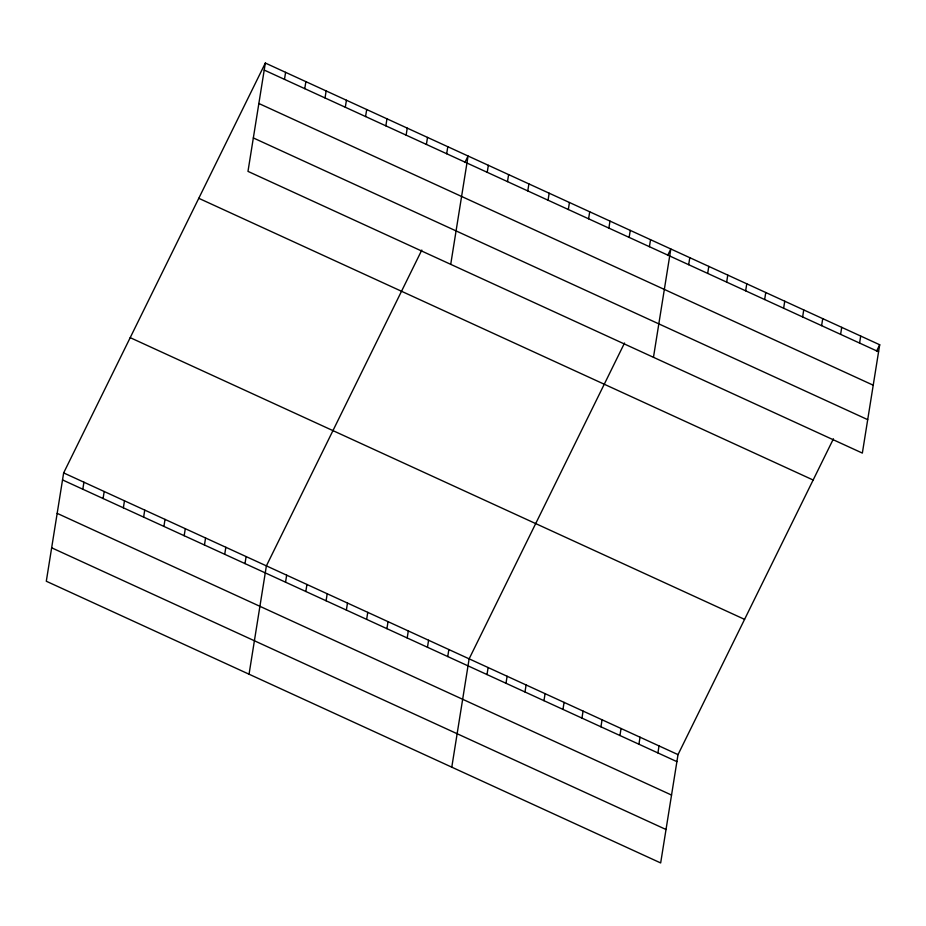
<?xml version="1.0" encoding="UTF-8"?>
<svg xmlns="http://www.w3.org/2000/svg" width="926" height="926" viewBox="0 0 926 926"><rect width="100%" height="100%" fill="white"/><g stroke="black" fill="none" stroke-linecap="round" stroke-linejoin="round"><path stroke-width="1.39" d="M265.334 63.049L247.983 171.379L862.349 453.092L879.7 344.761L265.334 63.049L63.651 472.908L46.3 581.239L660.666 862.951L678.017 754.621L833.435 438.797M82.808 489.217L83.93 482.214M103.075 498.512L104.198 491.509M123.355 507.807L124.478 500.804M143.623 517.113L144.745 510.099M163.902 526.408L165.025 519.393M184.17 535.703L185.293 528.688M204.449 544.997L205.572 537.994M284.479 79.358L285.602 72.344M224.717 554.292L225.84 547.289M304.758 88.653L305.881 81.65M244.996 563.587L246.119 556.584M325.026 97.948L326.149 90.945M249.048 674.197L266.387 565.879L421.805 250.055M345.305 107.242L346.428 100.239M285.544 582.188L286.666 575.173M365.573 116.537L366.696 109.534M305.823 591.482L306.946 584.468M385.853 125.843L386.975 118.829M326.091 600.777L327.214 593.763M406.132 135.138L407.243 128.124M346.37 610.072L347.493 603.069M426.4 144.433L427.523 137.418M366.638 619.367L367.761 612.364M446.679 153.728L447.802 146.725M386.918 628.661L388.04 621.659M450.719 264.338L468.07 156.019L464.898 162.455M407.185 637.968L408.308 630.953M487.226 172.317L488.349 165.314M427.465 647.262L428.588 640.248M507.494 181.623L508.617 174.609M447.744 656.557L448.855 649.543M527.774 190.918L528.896 183.904M451.784 767.168L469.135 658.849L624.541 343.014M548.042 200.213L549.164 193.198M487.007 674.556L488.129 667.553M568.321 209.507L569.444 202.505M505.99 683.272L507.112 676.258M588.589 218.802L589.712 211.799M524.984 691.977L526.107 684.962M608.868 228.097L609.991 221.094M543.967 700.681L545.09 693.678M629.148 237.392L630.27 230.389M562.962 709.385L564.084 702.383M649.415 246.698L650.538 239.684M581.945 718.101L583.067 711.087M653.467 357.309L670.818 248.978L667.646 255.426M600.939 726.806L602.062 719.791M688.678 264.697L689.801 257.694M619.934 735.51L621.057 728.507M707.672 273.401L708.795 266.399M638.917 744.215L640.04 737.212M726.655 282.117L727.778 275.103M657.911 752.931L659.034 745.916M745.65 290.822L746.773 283.807M764.644 299.526L765.767 292.523M783.627 308.231L784.75 301.228M802.622 316.947L803.745 309.932M821.605 325.651L822.728 318.637M840.6 334.355L841.722 327.353M859.583 343.06L860.705 336.057M876.528 351.209L879.7 344.761M264.211 70.063L878.577 351.776M258.852 103.492L873.218 385.204M253.33 137.939L867.708 419.652M198.777 198.303L813.144 480.015M130.207 337.654L744.573 619.367M63.651 472.908L678.017 754.621M62.528 479.923L676.894 761.635M57.169 513.351L671.547 795.064M51.659 547.798L666.025 829.511"/></g></svg>
